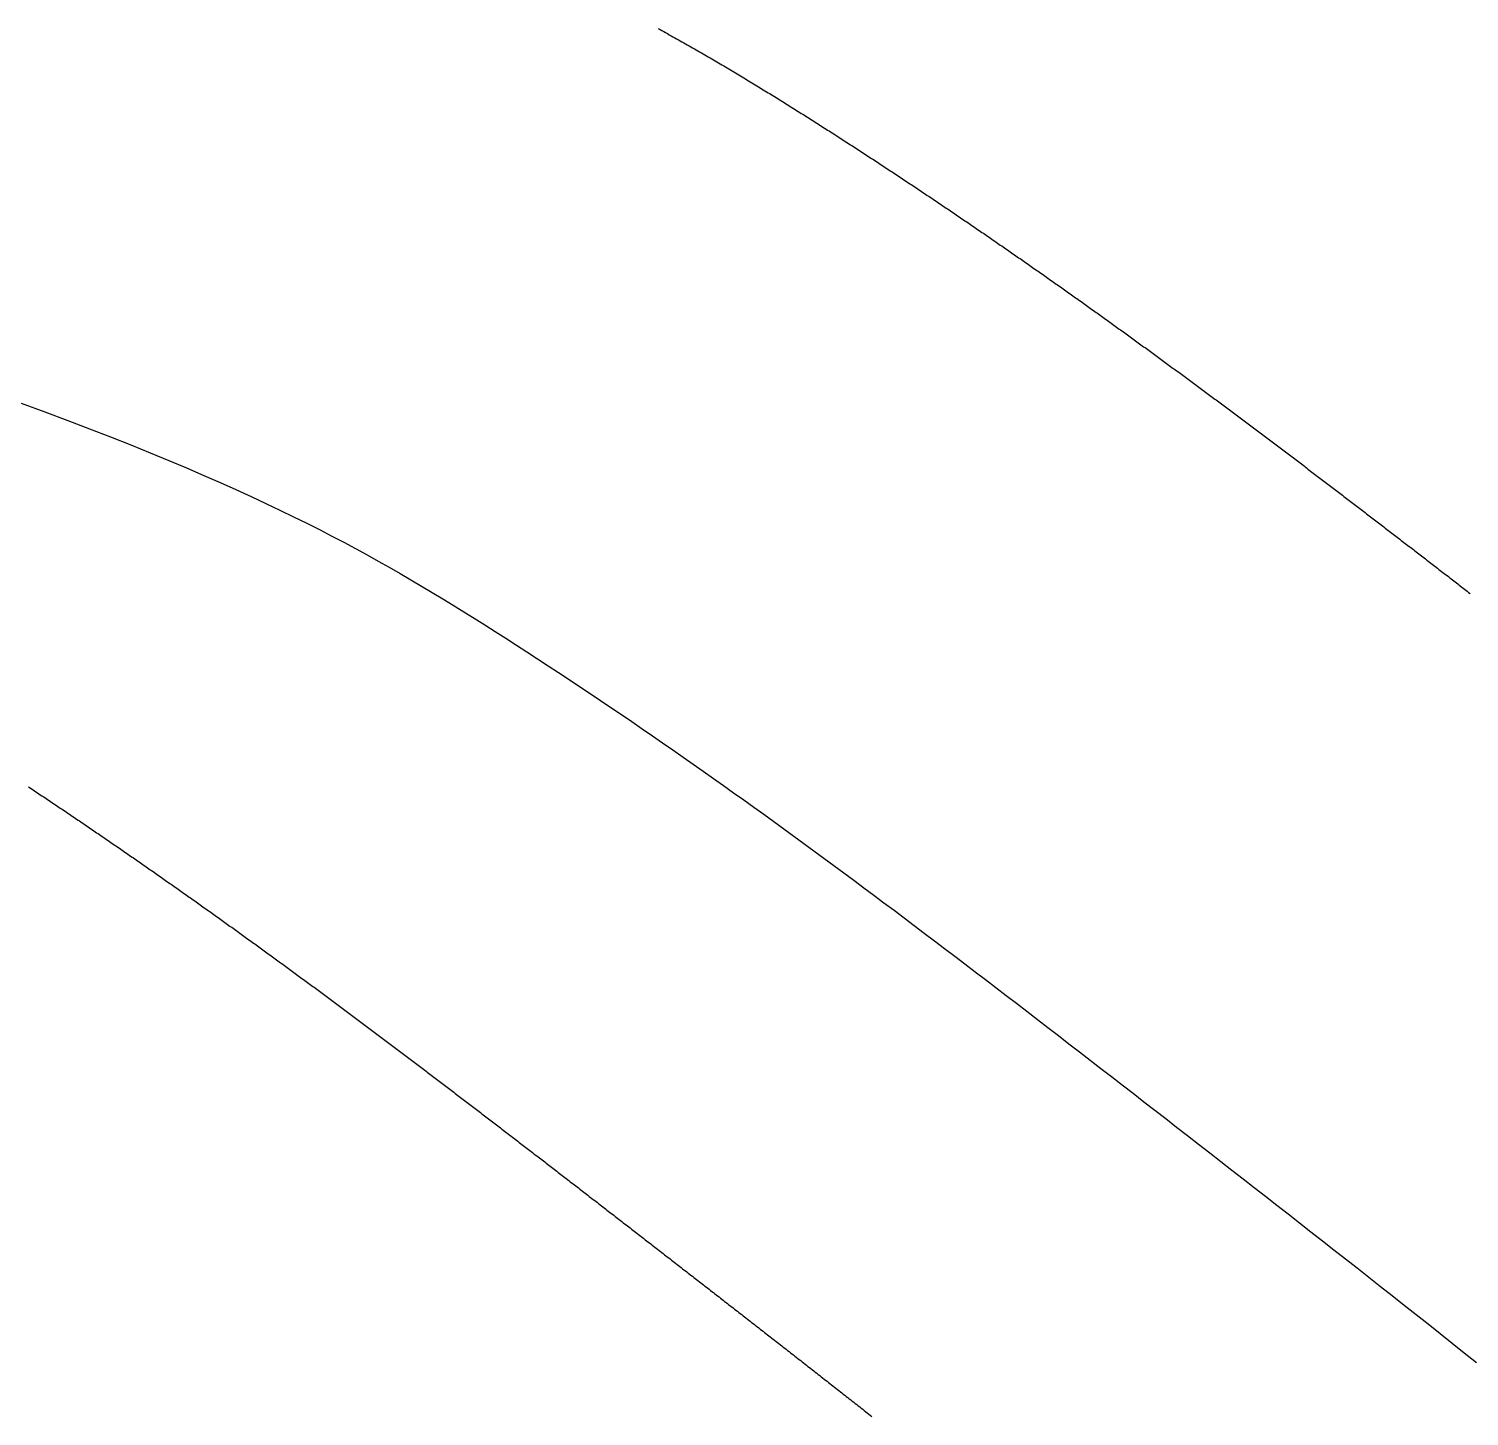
# Model space of a CAD drawing. Header units: inches. Extents: x 62745 to 64469, y 7520 to 8963.
# Drawn here: x 62834.685 to 62837.559, y 8075.655 to 8078.422 of the extents above; entities that cross this region are included whole.
import ezdxf

# ---------------------------------------------------------------- set-up
doc = ezdxf.new("R2010")
doc.units = ezdxf.units.IN
doc.header["$MEASUREMENT"] = 0
doc.layers.add('2', color=2, linetype='Continuous')

msp = doc.modelspace()

# ---------------------------------------------------------------- linework, layer by layer
at = {"layer": '2'}
for points in [[(62835.94121287, 8078.42270997), (62835.94490965, 8078.42067375), (62835.94859586, 8078.41863904), (62835.95227161, 8078.4166058), (62835.95593699, 8078.41457403), (62835.9595921, 8078.41254372), (62835.96323702, 8078.41051485), (62835.96687186, 8078.40848739), (62835.97049671, 8078.40646135), (62835.97411166, 8078.4044367), (62835.97771681, 8078.40241344), (62835.98131225, 8078.40039153), (62835.98489808, 8078.39837097), (62835.9884744, 8078.39635175), (62835.99204129, 8078.39433385), (62835.99559886, 8078.39231725), (62835.9991472, 8078.39030195), (62836.0026864, 8078.38828791), (62836.00621655, 8078.38627514), (62836.00973774, 8078.38426362), (62836.01325008, 8078.38225332), (62836.01675364, 8078.38024425), (62836.02024853, 8078.37823637), (62836.02373484, 8078.37622968), (62836.02721265, 8078.37422417), (62836.03068205, 8078.37221982), (62836.03414313, 8078.37021661), (62836.03759596, 8078.36821454), (62836.04104063, 8078.36621359), (62836.04447723, 8078.36421375), (62836.04790583, 8078.362215), (62836.05132651, 8078.36021734), (62836.05473937, 8078.35822074), (62836.05814447, 8078.3562252), (62836.0615419, 8078.3542307), (62836.06493175, 8078.35223723), (62836.06831408, 8078.35024478), (62836.07168899, 8078.34825333), (62836.07505655, 8078.34626288), (62836.07841684, 8078.3442734), (62836.08176994, 8078.34228489), (62836.08511593, 8078.34029734), (62836.0884549, 8078.33831072), (62836.09178691, 8078.33632504), (62836.09511206, 8078.33434027), (62836.09843042, 8078.3323564), (62836.10174208, 8078.33037342), (62836.10504711, 8078.32839132), (62836.10834559, 8078.32641008), (62836.11163761, 8078.3244297), (62836.11492324, 8078.32245015), (62836.11820256, 8078.32047143), (62836.12147566, 8078.31849352), (62836.12474261, 8078.31651642), (62836.1280035, 8078.3145401), (62836.1312584, 8078.31256456), (62836.1345074, 8078.31058977), (62836.13775058, 8078.30861574), (62836.14098801, 8078.30664245), (62836.14421977, 8078.30466988), (62836.14744595, 8078.30269802), (62836.15066663, 8078.30072685), (62836.15388189, 8078.29875638), (62836.1570918, 8078.29678658), (62836.16029645, 8078.29481743), (62836.16349592, 8078.29284894), (62836.16669028, 8078.29088108), (62836.16987963, 8078.28891384), (62836.17306403, 8078.28694721), (62836.17624357, 8078.28498118), (62836.17941833, 8078.28301573), (62836.18258839, 8078.28105085), (62836.18575382, 8078.27908653), (62836.18891472, 8078.27712275), (62836.19207115, 8078.27515951), (62836.19522321, 8078.27319678), (62836.19837096, 8078.27123457), (62836.2015145, 8078.26927285), (62836.2046539, 8078.26731161), (62836.20778923, 8078.26535084), (62836.21092059, 8078.26339052), (62836.21404804, 8078.26143065), (62836.21717165, 8078.25947121), (62836.22029149, 8078.2575122), (62836.22340764, 8078.25555359), (62836.22652016, 8078.25359539), (62836.22962912, 8078.25163757), (62836.23273459, 8078.24968013), (62836.23583665, 8078.24772305), (62836.23893532, 8078.24576634), (62836.24203064, 8078.24380998), (62836.24512263, 8078.24185396), (62836.24821134, 8078.23989829), (62836.25129678, 8078.23794296), (62836.254379, 8078.23598796), (62836.25745802, 8078.23403328), (62836.26053388, 8078.23207892), (62836.26360659, 8078.23012488), (62836.26667618, 8078.22817115), (62836.26974267, 8078.22621773), (62836.27280608, 8078.22426461), (62836.27586643, 8078.22231179), (62836.27892375, 8078.22035926), (62836.28197805, 8078.21840703), (62836.28502936, 8078.21645508), (62836.2880777, 8078.21450341), (62836.29112308, 8078.21255201), (62836.29416554, 8078.2106009), (62836.29720509, 8078.20865005), (62836.30024176, 8078.20669946), (62836.30327556, 8078.20474914), (62836.30630652, 8078.20279907), (62836.30933465, 8078.20084925), (62836.31235999, 8078.19889968), (62836.31538255, 8078.19695035), (62836.31840235, 8078.19500127), (62836.32141942, 8078.19305241), (62836.32443377, 8078.19110379), (62836.32744543, 8078.1891554), (62836.33045442, 8078.18720722), (62836.33346077, 8078.18525927), (62836.33646448, 8078.18331153), (62836.33946559, 8078.18136399), (62836.34246411, 8078.17941666), (62836.34546007, 8078.17746954), (62836.34845348, 8078.17552261), (62836.35144438, 8078.17357587), (62836.35443278, 8078.17162932), (62836.3574187, 8078.16968295), (62836.36040217, 8078.16773677), (62836.3633832, 8078.16579075), (62836.36636182, 8078.16384491), (62836.36933804, 8078.16189924), (62836.3723119, 8078.15995373), (62836.37528341, 8078.15800837), (62836.37825259, 8078.15606317), (62836.38121947, 8078.15411813), (62836.38418406, 8078.15217322), (62836.38714639, 8078.15022846), (62836.39010648, 8078.14828383), (62836.39306435, 8078.14633934), (62836.39602002, 8078.14439497), (62836.39897352, 8078.14245073), (62836.40192486, 8078.14050661), (62836.40487407, 8078.13856261), (62836.40782116, 8078.13661872), (62836.41076616, 8078.13467493), (62836.41370908, 8078.13273125), (62836.41664994, 8078.13078767), (62836.41958877, 8078.12884418), (62836.42252558, 8078.12690079), (62836.42546038, 8078.12495749), (62836.42839321, 8078.12301427), (62836.43132406, 8078.12107113), (62836.43425295, 8078.11912807), (62836.43717989, 8078.11718509), (62836.44010488, 8078.11524219), (62836.44302794, 8078.11329935), (62836.44594908, 8078.11135659), (62836.44886829, 8078.10941389), (62836.4517856, 8078.10747126), (62836.45470101, 8078.10552869), (62836.45761453, 8078.10358618), (62836.46052616, 8078.10164373), (62836.46343591, 8078.09970133), (62836.46634379, 8078.09775899), (62836.4692498, 8078.0958167), (62836.47215395, 8078.09387446), (62836.47505625, 8078.09193227), (62836.4779567, 8078.08999012), (62836.48085532, 8078.08804802), (62836.4837521, 8078.08610596), (62836.48664706, 8078.08416394), (62836.4895402, 8078.08222195), (62836.49243153, 8078.08028), (62836.49532105, 8078.07833808), (62836.49820878, 8078.0763962), (62836.50109471, 8078.07445434), (62836.50397886, 8078.07251251), (62836.50686123, 8078.0705707), (62836.50974184, 8078.06862891), (62836.51262067, 8078.06668715), (62836.51549775, 8078.0647454), (62836.51837308, 8078.06280366), (62836.52124667, 8078.06086195), (62836.52411852, 8078.05892024), (62836.52698864, 8078.05697854), (62836.52985704, 8078.05503685), (62836.53272372, 8078.05309516), (62836.53558869, 8078.05115348), (62836.53845196, 8078.0492118), (62836.54131354, 8078.04727012), (62836.54417342, 8078.04532843), (62836.54703162, 8078.04338674), (62836.54988815, 8078.04144504), (62836.55274301, 8078.03950333), (62836.55559621, 8078.03756161), (62836.55844775, 8078.03561987), (62836.56129764, 8078.03367812), (62836.56414589, 8078.03173635), (62836.56699251, 8078.02979456), (62836.5698375, 8078.02785275), (62836.57268087, 8078.02591091), (62836.57552263, 8078.02396905), (62836.57836277, 8078.02202715), (62836.58120132, 8078.02008523), (62836.58403828, 8078.01814327), (62836.58687364, 8078.01620128), (62836.58970743, 8078.01425925), (62836.59253964, 8078.01231718), (62836.59537029, 8078.01037507), (62836.59819938, 8078.00843291), (62836.60102691, 8078.00649071), (62836.6038529, 8078.00454846), (62836.60667735, 8078.00260616), (62836.60950027, 8078.00066381), (62836.61232166, 8077.99872141), (62836.61514154, 8077.99677894), (62836.6179599, 8077.99483642), (62836.62077675, 8077.99289384), (62836.62359211, 8077.9909512), (62836.62640598, 8077.98900849), (62836.62921836, 8077.98706571), (62836.63202927, 8077.98512286), (62836.6348387, 8077.98317994), (62836.63764667, 8077.98123695), (62836.64045318, 8077.97929388), (62836.64325824, 8077.97735074), (62836.64606186, 8077.97540751), (62836.64886404, 8077.97346421), (62836.65166479, 8077.97152081), (62836.65446411, 8077.96957734), (62836.65726202, 8077.96763377), (62836.66005852, 8077.96569011), (62836.66285362, 8077.96374636), (62836.66564732, 8077.96180252), (62836.66843963, 8077.95985858), (62836.67123056, 8077.95791454), (62836.67402012, 8077.95597039), (62836.6768083, 8077.95402615), (62836.67959512, 8077.9520818), (62836.68238059, 8077.95013734), (62836.68516471, 8077.94819277), (62836.68794749, 8077.94624809), (62836.69072893, 8077.9443033), (62836.69350905, 8077.94235839), (62836.69628784, 8077.94041336), (62836.69906532, 8077.93846821), (62836.70184149, 8077.93652294), (62836.70461636, 8077.93457754), (62836.70738993, 8077.93263202), (62836.71016222, 8077.93068637), (62836.71293323, 8077.92874059), (62836.71570297, 8077.92679467), (62836.71847144, 8077.92484862), (62836.72123865, 8077.92290243), (62836.7240046, 8077.9209561), (62836.72676931, 8077.91900963), (62836.72953278, 8077.91706302), (62836.73229502, 8077.91511626), (62836.73505603, 8077.91316935), (62836.73781582, 8077.9112223), (62836.7405744, 8077.90927509), (62836.74333178, 8077.90732772), (62836.74608795, 8077.9053802), (62836.74884294, 8077.90343252), (62836.75159673, 8077.90148468), (62836.75434936, 8077.89953668), (62836.7571008, 8077.89758851), (62836.75985109, 8077.89564018), (62836.76260022, 8077.89369167), (62836.76534819, 8077.891743), (62836.76809502, 8077.88979415), (62836.77084072, 8077.88784512), (62836.77358528, 8077.88589592), (62836.77632872, 8077.88394653), (62836.77907105, 8077.88199697), (62836.78181226, 8077.88004722), (62836.78455237, 8077.87809729), (62836.78729138, 8077.87614716), (62836.79002931, 8077.87419685), (62836.79276615, 8077.87224634), (62836.79550191, 8077.87029564), (62836.79823661, 8077.86834474), (62836.80097024, 8077.86639364), (62836.80370282, 8077.86444234), (62836.80643435, 8077.86249084), (62836.80916484, 8077.86053913), (62836.81189429, 8077.85858722), (62836.81462271, 8077.85663509), (62836.81735012, 8077.85468275), (62836.8200765, 8077.8527302), (62836.82280188, 8077.85077744), (62836.82552626, 8077.84882445), (62836.82824964, 8077.84687124), (62836.83097204, 8077.84491782), (62836.83369346, 8077.84296416), (62836.8364139, 8077.84101028), (62836.83913337, 8077.83905618), (62836.84185189, 8077.83710184), (62836.84456945, 8077.83514726), (62836.84728606, 8077.83319246), (62836.85000174, 8077.83123741), (62836.85271648, 8077.82928213), (62836.85543029, 8077.8273266), (62836.85814319, 8077.82537083), (62836.86085517, 8077.82341482), (62836.86356625, 8077.82145855), (62836.86627643, 8077.81950204), (62836.86898571, 8077.81754527), (62836.87169411, 8077.81558825), (62836.87440164, 8077.81363098), (62836.87710829, 8077.81167344), (62836.87981407, 8077.80971564), (62836.882519, 8077.80775758), (62836.88522308, 8077.80579926), (62836.88792631, 8077.80384067), (62836.8906287, 8077.80188181), (62836.89333027, 8077.79992268), (62836.896031, 8077.79796327), (62836.89873093, 8077.79600359), (62836.90143004, 8077.79404363), (62836.90412835, 8077.79208339), (62836.90682586, 8077.79012287), (62836.90952258, 8077.78816207), (62836.91221852, 8077.78620098), (62836.91491368, 8077.7842396), (62836.91760807, 8077.78227793), (62836.9203017, 8077.78031596), (62836.92299457, 8077.77835371), (62836.9256867, 8077.77639115), (62836.92837808, 8077.7744283), (62836.93106872, 8077.77246514), (62836.93375864, 8077.77050169), (62836.93644784, 8077.76853792), (62836.93913632, 8077.76657385), (62836.94182409, 8077.76460947), (62836.94451116, 8077.76264478), (62836.94719754, 8077.76067977), (62836.94988322, 8077.75871445), (62836.95256823, 8077.75674881), (62836.95525256, 8077.75478285), (62836.95793623, 8077.75281657), (62836.96061924, 8077.75084996), (62836.96330159, 8077.74888303), (62836.96598329, 8077.74691576), (62836.96866435, 8077.74494817), (62836.97134478, 8077.74298024), (62836.97402459, 8077.74101198), (62836.97670377, 8077.73904338), (62836.97938234, 8077.73707444), (62836.98206031, 8077.73510516), (62836.98473768, 8077.73313553), (62836.98741445, 8077.73116556), (62836.99009064, 8077.72919525), (62836.99276625, 8077.72722458), (62836.99544128, 8077.72525356), (62836.99811575, 8077.72328218), (62837.00078967, 8077.72131045), (62837.00346303, 8077.71933836), (62837.00613584, 8077.71736591), (62837.00880812, 8077.7153931), (62837.01147987, 8077.71341992), (62837.01415109, 8077.71144637), (62837.0168218, 8077.70947246), (62837.01949199, 8077.70749817), (62837.02216168, 8077.70552351), (62837.02483088, 8077.70354848), (62837.02749958, 8077.70157307), (62837.0301678, 8077.69959727), (62837.03283554, 8077.6976211), (62837.03550282, 8077.69564454), (62837.03816963, 8077.6936676), (62837.04083598, 8077.69169026), (62837.04350188, 8077.68971254), (62837.04616734, 8077.68773442), (62837.04883237, 8077.68575591), (62837.05149697, 8077.683777), (62837.05416114, 8077.6817977), (62837.0568249, 8077.67981799), (62837.05948825, 8077.67783788), (62837.0621512, 8077.67585736), (62837.06481375, 8077.67387643), (62837.06747592, 8077.6718951), (62837.0701377, 8077.66991336), (62837.07279911, 8077.6679312), (62837.07546015, 8077.66594862), (62837.07812083, 8077.66396563), (62837.08078116, 8077.66198221), (62837.08344113, 8077.65999838), (62837.08610077, 8077.65801412), (62837.08876008, 8077.65602943), (62837.09141906, 8077.65404431), (62837.09407771, 8077.65205876), (62837.09673606, 8077.65007278), (62837.0993941, 8077.64808637), (62837.10205183, 8077.64609952), (62837.10470928, 8077.64411222), (62837.10736644, 8077.64212449), (62837.11002332, 8077.64013631), (62837.11267993, 8077.63814769), (62837.11533627, 8077.63615862), (62837.11799235, 8077.6341691), (62837.12064818, 8077.63217913), (62837.12330377, 8077.6301887), (62837.12595912, 8077.62819781), (62837.12861423, 8077.62620647), (62837.13126913, 8077.62421467), (62837.1339238, 8077.6222224), (62837.13657826, 8077.62022967), (62837.13923252, 8077.61823647), (62837.14188658, 8077.61624281), (62837.14454045, 8077.61424867), (62837.14719414, 8077.61225406), (62837.14984765, 8077.61025897), (62837.15250098, 8077.6082634), (62837.15515416, 8077.60626736), (62837.15780718, 8077.60427083), (62837.16046005, 8077.60227382), (62837.16311277, 8077.60027632), (62837.16576536, 8077.59827834), (62837.16841782, 8077.59627986), (62837.17107016, 8077.5942809), (62837.17372238, 8077.59228143), (62837.17637449, 8077.59028147), (62837.17902651, 8077.58828101), (62837.18167842, 8077.58628005), (62837.18433025, 8077.58427859), (62837.18698199, 8077.58227662), (62837.18963366, 8077.58027415), (62837.19228526, 8077.57827116), (62837.19493681, 8077.57626766), (62837.19758829, 8077.57426365), (62837.20023973, 8077.57225912), (62837.20289113, 8077.57025408), (62837.20554249, 8077.56824851), (62837.20819383, 8077.56624243), (62837.21084514, 8077.56423581), (62837.21349645, 8077.56222867), (62837.21614774, 8077.56022101), (62837.21879904, 8077.55821281), (62837.22145034, 8077.55620408), (62837.22410166, 8077.55419481), (62837.22675299, 8077.55218501), (62837.22940436, 8077.55017466), (62837.23205575, 8077.54816378), (62837.23470719, 8077.54615235), (62837.23735868, 8077.54414038), (62837.24001022, 8077.54212785), (62837.24266182, 8077.54011478), (62837.24531349, 8077.53810116), (62837.24796524, 8077.53608698), (62837.25061706, 8077.53407225), (62837.25326898, 8077.53205695), (62837.25592099, 8077.5300411), (62837.2585731, 8077.52802468), (62837.26122532, 8077.5260077), (62837.26387766, 8077.52399015), (62837.26653012, 8077.52197203), (62837.26918271, 8077.51995335), (62837.27183544, 8077.51793408), (62837.27448831, 8077.51591425), (62837.27714132, 8077.51389383), (62837.2797945, 8077.51187283), (62837.28244784, 8077.50985126), (62837.28510135, 8077.5078291), (62837.28775503, 8077.50580635), (62837.2904089, 8077.50378301), (62837.29306296, 8077.50175909), (62837.29571722, 8077.49973457), (62837.29837168, 8077.49770946), (62837.30102636, 8077.49568375), (62837.30368125, 8077.49365744), (62837.30633637, 8077.49163053), (62837.30899171, 8077.48960301), (62837.3116473, 8077.48757489), (62837.31430313, 8077.48554617), (62837.31695921, 8077.48351683), (62837.31961556, 8077.48148689), (62837.32227216, 8077.47945632), (62837.32492904, 8077.47742515), (62837.3275862, 8077.47539335), (62837.33024365, 8077.47336094), (62837.33290139, 8077.4713279), (62837.33555942, 8077.46929424), (62837.33821777, 8077.46725995), (62837.34087643, 8077.46522503), (62837.3435354, 8077.46318949), (62837.34619471, 8077.4611533), (62837.34885435, 8077.45911649), (62837.35151432, 8077.45707903), (62837.35417465, 8077.45504094), (62837.35683533, 8077.45300221), (62837.35949637, 8077.45096283), (62837.36215778, 8077.44892281), (62837.36481956, 8077.44688214), (62837.36748173, 8077.44484082), (62837.37014428, 8077.44279884), (62837.37280723, 8077.44075621), (62837.37547058, 8077.43871293), (62837.37813434, 8077.43666899), (62837.38079851, 8077.43462439), (62837.38346311, 8077.43257912), (62837.38612813, 8077.43053319), (62837.38879359, 8077.42848659), (62837.3914595, 8077.42643933), (62837.39412585, 8077.42439139), (62837.39679266, 8077.42234278), (62837.39945993, 8077.42029349), (62837.40212768, 8077.41824353), (62837.4047959, 8077.41619288), (62837.4074646, 8077.41414156), (62837.41013379, 8077.41208955), (62837.41280348, 8077.41003685), (62837.41547368, 8077.40798347), (62837.41814438, 8077.40592939), (62837.4208156, 8077.40387463), (62837.42348735, 8077.40181916), (62837.42615963, 8077.39976301), (62837.42883245, 8077.39770615), (62837.43150581, 8077.39564859), (62837.43417972, 8077.39359033), (62837.43685419, 8077.39153136), (62837.43952923, 8077.38947169), (62837.44220484, 8077.3874113), (62837.44488102, 8077.38535021), (62837.4475578, 8077.3832884), (62837.45023516, 8077.38122588), (62837.45291313, 8077.37916263), (62837.4555917, 8077.37709867), (62837.45827088, 8077.37503398), (62837.46095069, 8077.37296857), (62837.46363112, 8077.37090244), (62837.46631218, 8077.36883557), (62837.46899388, 8077.36676797), (62837.47167623, 8077.36469964), (62837.47435924, 8077.36263057), (62837.4770429, 8077.36056076), (62837.47972723, 8077.35849021), (62837.48241224, 8077.35641892), (62837.48509792, 8077.35434687), (62837.4877843, 8077.35227408), (62837.49047136, 8077.35020054), (62837.49315913, 8077.34812624), (62837.49584761, 8077.34605117), (62837.49853679, 8077.34397535), (62837.50122671, 8077.34189877), (62837.50391734, 8077.33982141), (62837.50660871, 8077.33774329), (62837.50930083, 8077.33566439), (62837.51199369, 8077.33358471), (62837.5146873, 8077.33150425), (62837.51738168, 8077.32942302), (62837.52007682, 8077.32734099), (62837.52277274, 8077.32525818), (62837.52546944, 8077.32317457), (62837.52816693, 8077.32109018), (62837.53086521, 8077.31900498), (62837.53356429, 8077.31691898), (62837.53626418, 8077.31483218), (62837.53896489, 8077.31274457), (62837.54166642, 8077.31065616), (62837.54436877, 8077.30856693), (62837.54707196, 8077.30647689), (62837.54977599, 8077.30438602), (62837.55248087, 8077.30229434), (62837.55518661, 8077.30020183), (62837.5578932, 8077.29810849), (62837.56060067, 8077.29601433)], [(62834.67041972, 8077.67536509), (62834.71763486, 8077.65800065), (62834.76302089, 8077.64099799), (62834.80663517, 8077.62434992), (62834.84853508, 8077.60804925), (62834.88877801, 8077.59208879), (62834.92742134, 8077.57646136), (62834.96452244, 8077.56115978), (62835.00013869, 8077.54617684), (62835.03433017, 8077.53150358), (62835.06716772, 8077.51712383), (62835.0987249, 8077.50301965), (62835.12907525, 8077.4891731), (62835.15829231, 8077.47556623), (62835.18644964, 8077.46218109), (62835.21362077, 8077.44899974), (62835.23987925, 8077.43600422), (62835.26529934, 8077.42317483), (62835.28995818, 8077.41048484), (62835.31393358, 8077.39790573), (62835.33730341, 8077.38540901), (62835.36014548, 8077.37296617), (62835.38253765, 8077.36054872), (62835.40455774, 8077.34812815), (62835.42628361, 8077.33567595), (62835.44778578, 8077.32316693), (62835.46910555, 8077.31058908), (62835.49027693, 8077.29793368), (62835.51133392, 8077.28519202), (62835.53231051, 8077.27235539), (62835.55324071, 8077.25941507), (62835.5741585, 8077.24636235), (62835.5950979, 8077.23318853), (62835.61608497, 8077.21988832), (62835.63711413, 8077.20647015), (62835.65817186, 8077.19294591), (62835.67924463, 8077.17932746), (62835.70031894, 8077.16562667), (62835.72138126, 8077.15185541), (62835.74241808, 8077.13802556), (62835.76341588, 8077.12414898), (62835.78436308, 8077.11023593), (62835.80525585, 8077.09629019), (62835.82609227, 8077.08231393), (62835.84687046, 8077.0683093), (62835.86758851, 8077.05427848), (62835.88824452, 8077.04022363), (62835.90883658, 8077.02614691), (62835.9293628, 8077.01205049), (62835.94982232, 8076.99793585), (62835.97021844, 8076.98380171), (62835.99055549, 8076.96964611), (62836.01083782, 8076.95546709), (62836.03106977, 8076.9412627), (62836.05125567, 8076.92703098), (62836.07139986, 8076.91276996), (62836.0915067, 8076.89847768), (62836.11158048, 8076.8841522), (62836.13162538, 8076.86979165), (62836.15164556, 8076.85539417), (62836.17164516, 8076.84095788), (62836.19162833, 8076.82648094), (62836.21159922, 8076.81196149), (62836.23156198, 8076.79739765), (62836.25152076, 8076.78278758), (62836.27147967, 8076.76812943), (62836.29144266, 8076.75342151), (62836.31141364, 8076.73866214), (62836.33139652, 8076.72384964), (62836.35139522, 8076.70898233), (62836.37141364, 8076.69405854), (62836.3914557, 8076.67907658), (62836.4115253, 8076.66403478), (62836.43162632, 8076.64893151), (62836.45176246, 8076.63376529), (62836.47193736, 8076.61853469), (62836.49215469, 8076.60323827), (62836.51241809, 8076.5878746), (62836.53273122, 8076.57244225), (62836.55309774, 8076.55693979), (62836.57352129, 8076.54136577), (62836.59400536, 8076.52571892), (62836.61455274, 8076.50999855), (62836.63516601, 8076.4942041), (62836.6558478, 8076.47833502), (62836.6766007, 8076.46239079), (62836.69742732, 8076.44637083), (62836.71833028, 8076.43027462), (62836.73931216, 8076.41410161), (62836.76037504, 8076.3978516), (62836.78151879, 8076.38152585), (62836.80274274, 8076.36512595), (62836.82404622, 8076.34865353), (62836.84542856, 8076.33211017), (62836.86688908, 8076.3154975), (62836.88842713, 8076.2988171), (62836.91004203, 8076.2820706), (62836.93173314, 8076.26525927), (62836.95349989, 8076.24838308), (62836.97534178, 8076.2314417), (62836.99725827, 8076.21443477), (62837.01924883, 8076.19736194), (62837.04131295, 8076.18022288), (62837.06345009, 8076.16301722), (62837.08565973, 8076.14574463), (62837.10794193, 8076.12840423), (62837.13029907, 8076.11099304), (62837.15273411, 8076.09350757), (62837.17525004, 8076.07594432), (62837.19784981, 8076.05829978), (62837.2205364, 8076.04057046), (62837.24331277, 8076.02275285), (62837.26618189, 8076.00484346), (62837.28914688, 8075.98683867), (62837.31221146, 8075.96873441), (62837.33537949, 8075.95052648), (62837.35865484, 8075.93221069), (62837.38204138, 8075.91378286), (62837.40554298, 8075.89523878), (62837.4291635, 8075.87657428), (62837.45290681, 8075.85778517), (62837.47677677, 8075.83886723), (62837.50077726, 8075.81981629), (62837.52491213, 8075.80062814), (62837.54918526, 8075.78129859), (62837.57360051, 8075.76182342)], [(62834.68505316, 8076.90999616), (62834.68798205, 8076.90805311), (62834.69090899, 8076.90611013), (62834.69383398, 8076.90416722), (62834.69675704, 8076.90222439), (62834.69967817, 8076.90028162), (62834.70259739, 8076.89833892), (62834.7055147, 8076.89639629), (62834.70843011, 8076.89445372), (62834.71134363, 8076.89251121), (62834.71425526, 8076.89056876), (62834.71716501, 8076.88862637), (62834.72007289, 8076.88668402), (62834.7229789, 8076.88474174), (62834.72588305, 8076.8827995), (62834.72878535, 8076.8808573), (62834.7316858, 8076.87891516), (62834.73458442, 8076.87697305), (62834.7374812, 8076.87503099), (62834.74037616, 8076.87308897), (62834.7432693, 8076.87114699), (62834.74616063, 8076.86920503), (62834.74905015, 8076.86726312), (62834.75193788, 8076.86532123), (62834.75482381, 8076.86337937), (62834.75770796, 8076.86143754), (62834.76059033, 8076.85949573), (62834.76347093, 8076.85755394), (62834.76634977, 8076.85561218), (62834.76922685, 8076.85367043), (62834.77210218, 8076.8517287), (62834.77497577, 8076.84978698), (62834.77784762, 8076.84784527), (62834.78071774, 8076.84590357), (62834.78358614, 8076.84396188), (62834.78645282, 8076.8420202), (62834.78931779, 8076.84007852), (62834.79218106, 8076.83813683), (62834.79504263, 8076.83619515), (62834.79790252, 8076.83425346), (62834.80076072, 8076.83231177), (62834.80361725, 8076.83037007), (62834.80647211, 8076.82842836), (62834.8093253, 8076.82648664), (62834.81217685, 8076.82454491), (62834.81502674, 8076.82260316), (62834.81787499, 8076.82066139), (62834.82072161, 8076.8187196), (62834.8235666, 8076.81677778), (62834.82640997, 8076.81483595), (62834.82925172, 8076.81289408), (62834.83209187, 8076.81095219), (62834.83493042, 8076.80901026), (62834.83776737, 8076.80706831), (62834.84060274, 8076.80512631), (62834.84343653, 8076.80318428), (62834.84626874, 8076.80124221), (62834.84909939, 8076.7993001), (62834.85192848, 8076.79735795), (62834.85475601, 8076.79541575), (62834.857582, 8076.7934735), (62834.86040645, 8076.7915312), (62834.86322937, 8076.78958885), (62834.86605076, 8076.78764644), (62834.86887064, 8076.78570398), (62834.871689, 8076.78376146), (62834.87450585, 8076.78181887), (62834.87732121, 8076.77987623), (62834.88013508, 8076.77793352), (62834.88294746, 8076.77599074), (62834.88575837, 8076.77404789), (62834.8885678, 8076.77210498), (62834.89137577, 8076.77016198), (62834.89418228, 8076.76821892), (62834.89698734, 8076.76627577), (62834.89979096, 8076.76433255), (62834.90259314, 8076.76238924), (62834.90539389, 8076.76044585), (62834.90819321, 8076.75850237), (62834.91099112, 8076.7565588), (62834.91378762, 8076.75461515), (62834.91658272, 8076.7526714), (62834.91937642, 8076.75072755), (62834.92216873, 8076.74878361), (62834.92495966, 8076.74683957), (62834.92774922, 8076.74489543), (62834.9305374, 8076.74295118), (62834.93332422, 8076.74100683), (62834.93610969, 8076.73906237), (62834.93889381, 8076.7371178), (62834.94167659, 8076.73517312), (62834.94445803, 8076.73322833), (62834.94723814, 8076.73128342), (62834.95001694, 8076.72933839), (62834.95279442, 8076.72739324), (62834.95557059, 8076.72544797), (62834.95834546, 8076.72350258), (62834.96111903, 8076.72155705), (62834.96389132, 8076.7196114), (62834.96666233, 8076.71766562), (62834.96943207, 8076.7157197), (62834.97220054, 8076.71377365), (62834.97496774, 8076.71182746), (62834.9777337, 8076.70988114), (62834.98049841, 8076.70793467), (62834.98326188, 8076.70598805), (62834.98602412, 8076.70404129), (62834.98878513, 8076.70209439), (62834.99154492, 8076.70014733), (62834.9943035, 8076.69820012), (62834.99706087, 8076.69625276), (62834.99981705, 8076.69430523), (62835.00257203, 8076.69235756), (62835.00532583, 8076.69040972), (62835.00807845, 8076.68846171), (62835.0108299, 8076.68651354), (62835.01358019, 8076.68456521), (62835.01632932, 8076.6826167), (62835.01907729, 8076.68066803), (62835.02182412, 8076.67871918), (62835.02456982, 8076.67677015), (62835.02731438, 8076.67482095), (62835.03005782, 8076.67287157), (62835.03280015, 8076.670922), (62835.03554136, 8076.66897225), (62835.03828147, 8076.66702232), (62835.04102048, 8076.66507219), (62835.04375841, 8076.66312188), (62835.04649525, 8076.66117137), (62835.04923101, 8076.65922067), (62835.05196571, 8076.65726977), (62835.05469934, 8076.65531867), (62835.05743192, 8076.65336738), (62835.06016345, 8076.65141587), (62835.06289394, 8076.64946416), (62835.06562339, 8076.64751225), (62835.06835181, 8076.64556012), (62835.07107921, 8076.64360779), (62835.0738056, 8076.64165524), (62835.07653098, 8076.63970247), (62835.07925536, 8076.63774948), (62835.08197874, 8076.63579628), (62835.08470114, 8076.63384285), (62835.08742255, 8076.6318892), (62835.090143, 8076.62993532), (62835.09286247, 8076.62798121), (62835.09558098, 8076.62602687), (62835.09829855, 8076.6240723), (62835.10101516, 8076.62211749), (62835.10373083, 8076.62016245), (62835.10644558, 8076.61820716), (62835.10915939, 8076.61625163), (62835.11187229, 8076.61429586), (62835.11458427, 8076.61233985), (62835.11729535, 8076.61038359), (62835.12000553, 8076.60842707), (62835.12271481, 8076.60647031), (62835.12542321, 8076.60451329), (62835.12813074, 8076.60255601), (62835.13083739, 8076.60059847), (62835.13354317, 8076.59864068), (62835.1362481, 8076.59668262), (62835.13895218, 8076.59472429), (62835.14165541, 8076.5927657), (62835.1443578, 8076.59080684), (62835.14705936, 8076.58884771), (62835.1497601, 8076.58688831), (62835.15246003, 8076.58492862), (62835.15515914, 8076.58296867), (62835.15785745, 8076.58100843), (62835.16055496, 8076.57904791), (62835.16325168, 8076.5770871), (62835.16594762, 8076.57512601), (62835.16864278, 8076.57316463), (62835.17133717, 8076.57120296), (62835.1740308, 8076.569241), (62835.17672367, 8076.56727874), (62835.17941579, 8076.56531619), (62835.18210718, 8076.56335333), (62835.18479782, 8076.56139018), (62835.18748774, 8076.55942672), (62835.19017694, 8076.55746296), (62835.19286542, 8076.55549889), (62835.19555319, 8076.55353451), (62835.19824026, 8076.55156981), (62835.20092664, 8076.54960481), (62835.20361232, 8076.54763949), (62835.20629733, 8076.54567384), (62835.20898166, 8076.54370788), (62835.21166533, 8076.5417416), (62835.21434833, 8076.53977499), (62835.21703069, 8076.53780806), (62835.21971239, 8076.5358408), (62835.22239345, 8076.5338732), (62835.22507388, 8076.53190527), (62835.22775369, 8076.52993701), (62835.23043287, 8076.52796841), (62835.23311144, 8076.52599947), (62835.23578941, 8076.52403019), (62835.23846677, 8076.52206057), (62835.24114355, 8076.5200906), (62835.24381974, 8076.51812028), (62835.24649534, 8076.51614961), (62835.24917038, 8076.51417859), (62835.25184485, 8076.51220722), (62835.25451877, 8076.51023549), (62835.25719213, 8076.5082634), (62835.25986494, 8076.50629094), (62835.26253722, 8076.50431813), (62835.26520897, 8076.50234495), (62835.26788019, 8076.50037141), (62835.2705509, 8076.49839749), (62835.27322109, 8076.49642321), (62835.27589078, 8076.49444855), (62835.27855998, 8076.49247351), (62835.28122868, 8076.4904981), (62835.2838969, 8076.48852231), (62835.28656464, 8076.48654613), (62835.28923191, 8076.48456957), (62835.29189872, 8076.48259263), (62835.29456508, 8076.4806153), (62835.29723098, 8076.47863757), (62835.29989644, 8076.47665946), (62835.30256147, 8076.47468094), (62835.30522606, 8076.47270204), (62835.30789024, 8076.47072273), (62835.310554, 8076.46874302), (62835.31321735, 8076.46676291), (62835.3158803, 8076.46478239), (62835.31854285, 8076.46280147), (62835.32120501, 8076.46082013), (62835.3238668, 8076.45883839), (62835.32652821, 8076.45685623), (62835.32918925, 8076.45487365), (62835.33184993, 8076.45289066), (62835.33451025, 8076.45090725), (62835.33717023, 8076.44892341), (62835.33982987, 8076.44693915), (62835.34248918, 8076.44495446), (62835.34514815, 8076.44296934), (62835.34780681, 8076.4409838), (62835.35046516, 8076.43899782), (62835.35312319, 8076.4370114), (62835.35578093, 8076.43502455), (62835.35843838, 8076.43303726), (62835.36109554, 8076.43104952), (62835.36375242, 8076.42906135), (62835.36640903, 8076.42707272), (62835.36906537, 8076.42508365), (62835.37172145, 8076.42309413), (62835.37437728, 8076.42110416), (62835.37703287, 8076.41911373), (62835.37968822, 8076.41712285), (62835.38234333, 8076.4151315), (62835.38499822, 8076.4131397), (62835.3876529, 8076.41114744), (62835.39030736, 8076.4091547), (62835.39296162, 8076.40716151), (62835.39561568, 8076.40516784), (62835.39826955, 8076.4031737), (62835.40092324, 8076.40117909), (62835.40357674, 8076.399184), (62835.40623008, 8076.39718844), (62835.40888326, 8076.39519239), (62835.41153628, 8076.39319587), (62835.41418915, 8076.39119885), (62835.41684187, 8076.38920136), (62835.41949446, 8076.38720337), (62835.42214692, 8076.3852049), (62835.42479926, 8076.38320593), (62835.42745148, 8076.38120647), (62835.43010359, 8076.37920651), (62835.4327556, 8076.37720605), (62835.43540752, 8076.37520509), (62835.43805935, 8076.37320362), (62835.44071109, 8076.37120165), (62835.44336276, 8076.36919918), (62835.44601436, 8076.36719619), (62835.4486659, 8076.3651927), (62835.45131739, 8076.36318868), (62835.45396883, 8076.36118416), (62835.45662023, 8076.35917911), (62835.45927159, 8076.35717355), (62835.46192293, 8076.35516746), (62835.46457424, 8076.35316085), (62835.46722555, 8076.35115371), (62835.46987684, 8076.34914604), (62835.47252814, 8076.34713784), (62835.47517944, 8076.34512911), (62835.47783076, 8076.34311984), (62835.48048209, 8076.34111004), (62835.48313346, 8076.3390997), (62835.48578485, 8076.33708881), (62835.48843629, 8076.33507738), (62835.49108778, 8076.33306541), (62835.49373932, 8076.33105289), (62835.49639092, 8076.32903982), (62835.49904259, 8076.32702619), (62835.50169434, 8076.32501201), (62835.50434616, 8076.32299728), (62835.50699808, 8076.32098199), (62835.50965009, 8076.31896613), (62835.5123022, 8076.31694972), (62835.51495442, 8076.31493273), (62835.51760676, 8076.31291519), (62835.52025922, 8076.31089707), (62835.52291181, 8076.30887838), (62835.52556454, 8076.30685912), (62835.5282174, 8076.30483928), (62835.53087042, 8076.30281886), (62835.5335236, 8076.30079787), (62835.53617694, 8076.29877629), (62835.53883045, 8076.29675413), (62835.54148413, 8076.29473138), (62835.544138, 8076.29270805), (62835.54679206, 8076.29068412), (62835.54944632, 8076.2886596), (62835.55210078, 8076.28663449), (62835.55475546, 8076.28460878), (62835.55741035, 8076.28258247), (62835.56006546, 8076.28055556), (62835.56272081, 8076.27852805), (62835.5653764, 8076.27649993), (62835.56803223, 8076.2744712), (62835.57068831, 8076.27244187), (62835.57334465, 8076.27041192), (62835.57600126, 8076.26838136), (62835.57865814, 8076.26635018), (62835.5813153, 8076.26431839), (62835.58397275, 8076.26228597), (62835.58663048, 8076.26025293), (62835.58928852, 8076.25821927), (62835.59194687, 8076.25618498), (62835.59460552, 8076.25415007), (62835.5972645, 8076.25211452), (62835.59992381, 8076.25007834), (62835.60258344, 8076.24804152), (62835.60524342, 8076.24600407), (62835.60790375, 8076.24396598), (62835.61056443, 8076.24192724), (62835.61322547, 8076.23988786), (62835.61588688, 8076.23784784), (62835.61854866, 8076.23580717), (62835.62121083, 8076.23376585), (62835.62387338, 8076.23172388), (62835.62653633, 8076.22968125), (62835.62919968, 8076.22763796), (62835.63186344, 8076.22559402), (62835.63452761, 8076.22354942), (62835.63719221, 8076.22150415), (62835.63985723, 8076.21945822), (62835.64252269, 8076.21741163), (62835.6451886, 8076.21536436), (62835.64785495, 8076.21331642), (62835.65052176, 8076.21126781), (62835.65318903, 8076.20921852), (62835.65585678, 8076.20716856), (62835.65852499, 8076.20511792), (62835.6611937, 8076.20306659), (62835.66386289, 8076.20101458), (62835.66653258, 8076.19896188), (62835.66920278, 8076.1969085), (62835.67187348, 8076.19485443), (62835.6745447, 8076.19279966), (62835.67721645, 8076.1907442), (62835.67988873, 8076.18868804), (62835.68256154, 8076.18663118), (62835.68523491, 8076.18457362), (62835.68790882, 8076.18251536), (62835.69058329, 8076.1804564), (62835.69325833, 8076.17839672), (62835.69593393, 8076.17633634), (62835.69861012, 8076.17427524), (62835.7012869, 8076.17221343), (62835.70396426, 8076.17015091), (62835.70664223, 8076.16808767), (62835.7093208, 8076.1660237), (62835.71199998, 8076.16395902), (62835.71467978, 8076.16189361), (62835.71736021, 8076.15982747), (62835.72004128, 8076.1577606), (62835.72272298, 8076.155693), (62835.72540533, 8076.15362467), (62835.72808834, 8076.1515556), (62835.730772, 8076.14948579), (62835.73345633, 8076.14741524), (62835.73614134, 8076.14534395), (62835.73882702, 8076.14327191), (62835.74151339, 8076.14119912), (62835.74420046, 8076.13912557), (62835.74688823, 8076.13705127), (62835.7495767, 8076.13497621), (62835.75226589, 8076.13290039), (62835.7549558, 8076.1308238), (62835.75764644, 8076.12874644), (62835.76033781, 8076.12666832), (62835.76302993, 8076.12458942), (62835.76572279, 8076.12250974), (62835.7684164, 8076.12042929), (62835.77111078, 8076.11834805), (62835.77380592, 8076.11626603), (62835.77650184, 8076.11418321), (62835.77919854, 8076.11209961), (62835.78189603, 8076.11001521), (62835.78459431, 8076.10793001), (62835.78729339, 8076.10584402), (62835.78999328, 8076.10375722), (62835.79269399, 8076.10166961), (62835.79539551, 8076.09958119), (62835.79809787, 8076.09749196), (62835.80080106, 8076.09540192), (62835.80350509, 8076.09331106), (62835.80620997, 8076.09121937), (62835.80891571, 8076.08912686), (62835.8116223, 8076.08703353), (62835.81432977, 8076.08493936), (62835.81703811, 8076.08284436), (62835.81974733, 8076.08074853), (62835.82245744, 8076.07865185), (62835.82516844, 8076.07655433), (62835.82788035, 8076.07445597), (62835.83059316, 8076.07235676), (62835.83330689, 8076.0702567), (62835.83602155, 8076.06815578), (62835.83873713, 8076.06605401), (62835.84145364, 8076.06395138), (62835.8441711, 8076.06184788), (62835.84688951, 8076.05974352), (62835.84960887, 8076.05763829), (62835.8523292, 8076.05553218), (62835.85505049, 8076.0534252), (62835.85777276, 8076.05131735), (62835.86049601, 8076.04920861), (62835.86322025, 8076.04709899), (62835.86594549, 8076.04498848), (62835.86867173, 8076.04287708), (62835.87139898, 8076.04076479), (62835.87412724, 8076.03865161), (62835.87685653, 8076.03653752), (62835.87958684, 8076.03442253), (62835.88231819, 8076.03230664), (62835.88505059, 8076.03018984), (62835.88778403, 8076.02807213), (62835.89051853, 8076.0259535), (62835.89325409, 8076.02383395), (62835.89599072, 8076.02171347), (62835.89872843, 8076.01959208), (62835.90146722, 8076.01746975), (62835.90420709, 8076.01534648), (62835.90694806, 8076.01322227), (62835.90969014, 8076.01109712), (62835.91243332, 8076.00897101), (62835.91517761, 8076.00684394), (62835.91792303, 8076.00471591), (62835.92066957, 8076.00258691), (62835.92341724, 8076.00045693), (62835.92616606, 8075.99832596), (62835.92891602, 8075.99619401), (62835.93166713, 8075.99406106), (62835.9344194, 8075.99192711), (62835.93717283, 8075.98979216), (62835.93992744, 8075.98765618), (62835.94268322, 8075.98551919), (62835.94544019, 8075.98338116), (62835.94819834, 8075.98124211), (62835.95095769, 8075.97910201), (62835.95371825, 8075.97696087), (62835.95648001, 8075.97481867), (62835.95924298, 8075.97267541), (62835.96200718, 8075.97053109), (62835.9647726, 8075.96838569), (62835.96753926, 8075.96623922), (62835.97030716, 8075.96409166), (62835.9730763, 8075.96194301), (62835.9758467, 8075.95979326), (62835.97861835, 8075.95764241), (62835.98139127, 8075.95549044), (62835.98416547, 8075.95333736), (62835.98694093, 8075.95118316), (62835.98971769, 8075.94902783), (62835.99249573, 8075.94687136), (62835.99527507, 8075.94471374), (62835.99805571, 8075.94255498), (62836.00083766, 8075.94039507), (62836.00362092, 8075.93823399), (62836.00640551, 8075.93607174), (62836.00919142, 8075.93390832), (62836.01197867, 8075.93174372), (62836.01476726, 8075.92957793), (62836.0175572, 8075.92741095), (62836.02034848, 8075.92524277), (62836.02314113, 8075.92307338), (62836.02593514, 8075.92090278), (62836.02873053, 8075.91873096), (62836.03152729, 8075.91655791), (62836.03432543, 8075.91438363), (62836.03712497, 8075.91220812), (62836.0399259, 8075.91003136), (62836.04272824, 8075.90785335), (62836.04553199, 8075.90567408), (62836.04833715, 8075.90349354), (62836.05114373, 8075.90131174), (62836.05395174, 8075.89912866), (62836.05676119, 8075.8969443), (62836.05957208, 8075.89475865), (62836.06238441, 8075.8925717), (62836.0651982, 8075.89038345), (62836.06801344, 8075.88819389), (62836.07083015, 8075.88600302), (62836.07364834, 8075.88381082), (62836.076468, 8075.8816173), (62836.07928915, 8075.87942244), (62836.08211178, 8075.87722623), (62836.08493592, 8075.87502868), (62836.08776156, 8075.87282977), (62836.0905887, 8075.8706295), (62836.09341736, 8075.86842786), (62836.09624755, 8075.86622484), (62836.09907926, 8075.86402043), (62836.10191251, 8075.86181464), (62836.10474729, 8075.85960744), (62836.10758362, 8075.85739884), (62836.11042151, 8075.85518883), (62836.11326095, 8075.85297739), (62836.11610196, 8075.85076453), (62836.11894454, 8075.84855023), (62836.1217887, 8075.84633449), (62836.12463444, 8075.8441173), (62836.12748177, 8075.84189865), (62836.13033069, 8075.83967854), (62836.13318122, 8075.83745695), (62836.13603336, 8075.83523389), (62836.13888711, 8075.83300934), (62836.14174248, 8075.8307833), (62836.14459947, 8075.82855576), (62836.1474581, 8075.82632671), (62836.15031837, 8075.82409615), (62836.15318029, 8075.82186407), (62836.15604385, 8075.81963045), (62836.15890907, 8075.8173953), (62836.16177596, 8075.81515861), (62836.16464452, 8075.81292036), (62836.16751475, 8075.81068056), (62836.17038666, 8075.80843919), (62836.17326026, 8075.80619625), (62836.17613556, 8075.80395173), (62836.17901256, 8075.80170562), (62836.18189126, 8075.79945792), (62836.18477168, 8075.79720861), (62836.18765382, 8075.7949577), (62836.19053768, 8075.79270517), (62836.19342327, 8075.79045102), (62836.19631061, 8075.78819524), (62836.19919968, 8075.78593782), (62836.20209051, 8075.78367875), (62836.20498309, 8075.78141804), (62836.20787743, 8075.77915566), (62836.21077355, 8075.77689162), (62836.21367143, 8075.7746259), (62836.2165711, 8075.7723585), (62836.21947256, 8075.77008942), (62836.22237581, 8075.76781864), (62836.22528085, 8075.76554615), (62836.22818771, 8075.76327196), (62836.23109637, 8075.76099605), (62836.23400686, 8075.75871841), (62836.23691916, 8075.75643904), (62836.2398333, 8075.75415794), (62836.24274928, 8075.75187508), (62836.24566709, 8075.74959048), (62836.24858676, 8075.74730411), (62836.25150828, 8075.74501598), (62836.25443166, 8075.74272607), (62836.25735691, 8075.74043438), (62836.26028403, 8075.7381409), (62836.26321304, 8075.73584562), (62836.26614392, 8075.73354854), (62836.2690767, 8075.73124964), (62836.27201138, 8075.72894893), (62836.27494796, 8075.7266464), (62836.27788646, 8075.72434203), (62836.28082687, 8075.72203582), (62836.2837692, 8075.71972776), (62836.28671346, 8075.71741785), (62836.28965966, 8075.71510607), (62836.2926078, 8075.71279243), (62836.29555788, 8075.71047691), (62836.29850992, 8075.70815951), (62836.30146392, 8075.70584022), (62836.30441989, 8075.70351903), (62836.30737783, 8075.70119593), (62836.31033774, 8075.69887092), (62836.31329965, 8075.69654399), (62836.31626354, 8075.69421514), (62836.31922943, 8075.69188435), (62836.32219732, 8075.68955162), (62836.32516722, 8075.68721694), (62836.32813914, 8075.6848803), (62836.33111307, 8075.6825417), (62836.33408904, 8075.68020113), (62836.33706704, 8075.67785859), (62836.34004708, 8075.67551406), (62836.34302917, 8075.67316753), (62836.3460133, 8075.67081901), (62836.3489995, 8075.66846848), (62836.35198776, 8075.66611594), (62836.3549781, 8075.66376138), (62836.35797051, 8075.66140479), (62836.360965, 8075.65904616), (62836.36396159, 8075.65668549), (62836.36696026, 8075.65432277)]]:
    msp.add_lwpolyline(points, dxfattribs=at)

doc.saveas('drawing.dxf')
